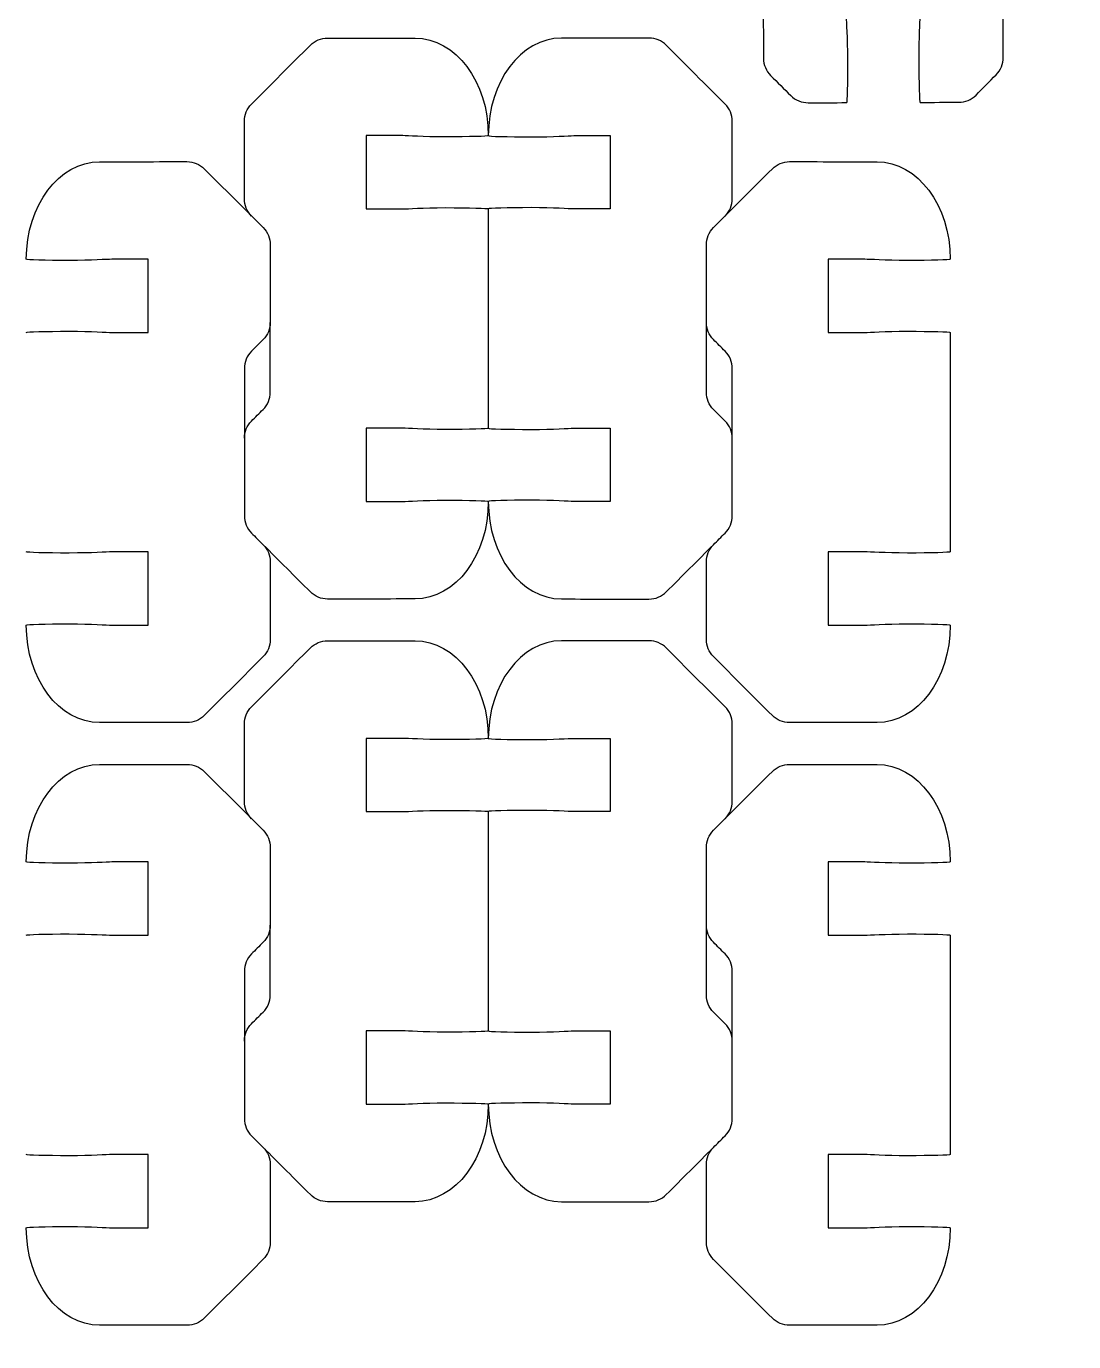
# Model space of a CAD drawing. Extents: x 0 to 290, y 230 to 450.
# Drawn here: x 83.8 to 126.7, y 314.8 to 368.7 of the extents above; entities that cross this region are included whole.
import ezdxf

# ---------------------------------------------------------------- set-up
doc = ezdxf.new("R2010")
doc.units = 0
doc.header["$MEASUREMENT"] = 0
doc.layers.add('DEFAULT', color=18, linetype='CONTINUOUS')

msp = doc.modelspace()

# ---------------------------------------------------------------- linework, layer by layer
at = {"layer": 'DEFAULT', "color": 1}
for points, knots in [([(0, 242), (0, 307.333), (0, 372.667), (0, 438), (0, 444.627), (5.372, 450), (12, 450), (100.667, 450), (189.333, 450), (278, 450), (284.627, 450), (290, 444.627), (290, 438), (290, 372.667), (290, 307.333), (290, 242), (290, 235.373), (284.627, 230), (278, 230), (189.333, 230), (100.667, 230), (12, 230), (5.372, 230), (0, 235.373), (0, 242)], [0, 0, 0, 0, 555.591, 555.591, 555.591, 556.591, 556.591, 556.591, 1310.607, 1310.607, 1310.607, 1311.607, 1311.607, 1311.607, 1867.198, 1867.198, 1867.198, 1868.198, 1868.198, 1868.198, 2622.214, 2622.214, 2622.214, 2623.214, 2623.214, 2623.214, 2623.214]), ([(109.923, 377.44), (109.922, 377.636), (109.921, 377.831), (109.921, 378.027), (109.919, 378.579), (110.365, 379.028), (110.917, 379.03), (111.113, 379.031), (111.308, 379.031), (111.503, 379.032), (111.769, 379.033), (112.023, 379.139), (112.209, 379.327), (112.485, 379.605), (112.76, 379.882), (113.035, 380.159), (113.222, 380.347), (113.327, 380.602), (113.326, 380.867), (113.324, 381.258), (113.323, 381.648), (113.321, 382.039), (113.321, 382.304), (113.215, 382.558), (113.026, 382.745), (112.749, 383.021), (112.472, 383.296), (112.195, 383.571), (112.006, 383.758), (111.9, 384.012), (111.899, 384.277), (111.898, 384.668), (111.896, 385.058), (111.895, 385.448), (111.894, 385.714), (111.999, 385.969), (112.186, 386.157), (112.461, 386.433), (112.737, 386.71), (113.012, 386.986), (113.198, 387.174), (113.452, 387.28), (113.717, 387.281), (114.108, 387.282), (114.498, 387.284), (114.889, 387.285), (115.154, 387.286), (115.409, 387.181), (115.598, 386.994), (115.973, 386.622), (116.348, 386.249), (116.723, 385.877), (116.911, 385.69), (117.166, 385.585), (117.431, 385.586), (119.628, 385.594), (121.825, 385.602), (124.022, 385.609), (124.287, 385.61), (124.542, 385.506), (124.73, 385.319), (125.261, 384.792), (125.792, 384.264), (126.323, 383.737), (126.511, 383.55), (126.617, 383.296), (126.618, 383.031), (126.619, 382.64), (126.621, 382.25), (126.622, 381.859), (126.623, 381.594), (126.518, 381.339), (126.332, 381.151), (125.586, 380.401), (124.841, 379.65), (124.096, 378.9), (123.909, 378.711), (123.805, 378.457), (123.806, 378.192), (123.818, 374.605), (123.831, 371.018), (123.843, 367.431), (123.844, 367.166), (123.74, 366.911), (123.553, 366.723), (123.277, 366.446), (123.002, 366.169), (122.727, 365.891), (122.54, 365.703), (122.286, 365.597), (122.021, 365.596), (121.492, 365.594), (120.963, 365.592), (120.434, 365.59), (120.406, 365.59), (120.383, 366.373), (120.379, 367.34), (120.376, 368.307), (120.423, 368.878), (120.422, 369.09), (120.422, 369.302), (120.37, 369.873), (120.367, 370.84), (120.364, 371.806), (120.411, 372.378), (120.41, 372.59), (120.409, 372.801), (120.358, 373.373), (120.355, 374.339), (120.351, 375.306), (120.399, 375.877), (120.398, 376.089), (120.395, 376.964), (120.389, 378.594), (120.389, 378.594), (119.389, 378.59), (118.388, 378.587), (117.387, 378.583), (117.387, 378.583), (117.393, 376.953), (117.396, 376.079), (117.397, 375.867), (117.448, 375.296), (117.451, 374.329), (117.455, 373.363), (117.407, 372.791), (117.408, 372.579), (117.409, 372.367), (117.46, 371.796), (117.463, 370.83), (117.467, 369.863), (117.42, 369.291), (117.42, 369.079), (117.421, 368.868), (117.473, 368.297), (117.476, 367.33), (117.479, 366.363), (117.461, 365.58), (117.432, 365.58), (116.904, 365.578), (116.376, 365.576), (115.847, 365.575), (115.582, 365.574), (115.327, 365.678), (115.138, 365.866), (114.862, 366.141), (114.586, 366.416), (114.309, 366.691), (114.122, 366.878), (114.016, 367.131), (114.015, 367.396), (114.008, 369.259), (114.002, 371.121), (113.992, 372.984), (112.734, 374.234), (111.476, 375.484), (110.218, 376.734), (110.03, 376.921), (109.924, 377.175), (109.923, 377.44)], [0, 0, 0, 0, 1.662011, 1.662011, 1.662011, 2.662011, 2.662011, 2.662011, 4.323022, 4.323022, 4.323022, 5.323022, 5.323022, 5.323022, 8.646443, 8.646443, 8.646443, 9.646443, 9.646443, 9.646443, 12.968464, 12.968464, 12.968464, 13.968464, 13.968464, 13.968464, 17.290471, 17.290471, 17.290471, 18.290471, 18.290471, 18.290471, 21.61049, 21.61049, 21.61049, 22.61049, 22.61049, 22.61049, 25.926828, 25.926828, 25.926828, 26.926828, 26.926828, 26.926828, 30.24985, 30.24985, 30.24985, 31.24985, 31.24985, 31.24985, 35.745661, 35.745661, 35.745661, 36.745661, 36.745661, 36.745661, 55.426775, 55.426775, 55.426775, 56.426775, 56.426775, 56.426775, 62.790776, 62.790776, 62.790776, 63.790776, 63.790776, 63.790776, 67.111794, 67.111794, 67.111794, 68.111794, 68.111794, 68.111794, 77.105541, 77.105541, 77.105541, 78.105541, 78.105541, 78.105541, 108.607726, 108.607726, 108.607726, 109.607726, 109.607726, 109.607726, 112.930442, 112.930442, 112.930442, 113.930442, 113.930442, 113.930442, 118.426471, 118.426471, 118.426471, 119.426471, 119.426471, 119.426471, 120.426471, 120.426471, 120.426471, 121.426471, 121.426471, 121.426471, 122.426471, 122.426471, 122.426471, 123.426471, 123.426471, 123.426471, 124.426471, 124.426471, 124.426471, 125.426471, 125.426471, 125.426471, 133.936523, 133.936523, 133.936523, 134.936523, 134.936523, 134.936523, 135.936523, 135.936523, 135.936523, 136.936523, 136.936523, 136.936523, 137.936523, 137.936523, 137.936523, 138.936523, 138.936523, 138.936523, 139.936523, 139.936523, 139.936523, 140.936523, 140.936523, 140.936523, 145.429549, 145.429549, 145.429549, 146.429549, 146.429549, 146.429549, 149.745181, 149.745181, 149.745181, 150.745181, 150.745181, 150.745181, 166.593277, 166.593277, 166.593277, 181.675937, 181.675937, 181.675937, 182.675937, 182.675937, 182.675937, 182.675937]), ([(93.033, 360.931), (92.845, 361.119), (92.74, 361.373), (92.74, 361.638), (92.74, 362.696), (92.74, 363.755), (92.74, 364.813), (92.74, 365.079), (92.845, 365.333), (93.033, 365.521), (93.837, 366.325), (94.641, 367.129), (95.446, 367.933), (95.633, 368.121), (95.888, 368.226), (96.153, 368.226), (97.348, 368.226), (98.544, 368.226), (99.739, 368.226), (101.397, 368.226), (102.738, 366.438), (102.738, 364.226), (102.738, 364.198), (101.955, 364.176), (100.988, 364.176), (100.022, 364.176), (99.45, 364.226), (99.238, 364.226), (98.739, 364.226), (98.239, 364.226), (97.739, 364.226), (97.739, 363.225), (97.739, 362.224), (97.739, 361.224), (98.239, 361.224), (98.739, 361.224), (99.238, 361.224), (99.45, 361.224), (100.022, 361.273), (100.988, 361.273), (101.955, 361.273), (102.738, 361.252), (102.738, 361.224), (102.738, 358.225), (102.738, 355.226), (102.738, 352.228), (102.738, 352.2), (101.955, 352.178), (100.988, 352.178), (100.022, 352.178), (99.45, 352.228), (99.238, 352.228), (98.739, 352.228), (98.239, 352.228), (97.739, 352.228), (97.739, 351.227), (97.739, 350.226), (97.739, 349.226), (98.239, 349.226), (98.739, 349.226), (99.238, 349.226), (99.45, 349.226), (100.022, 349.275), (100.988, 349.275), (101.955, 349.275), (102.738, 349.254), (102.738, 349.226), (102.738, 347.014), (101.397, 345.229), (99.739, 345.225), (98.862, 345.225), (97.218, 345.223), (96.153, 345.222), (95.888, 345.222), (95.633, 345.327), (95.446, 345.515), (94.8, 346.16), (94.155, 346.806), (93.509, 347.451)], [0, 0, 0, 0, 1, 1, 1, 10.002, 10.002, 10.002, 11.002, 11.002, 11.002, 20.673807, 20.673807, 20.673807, 21.673807, 21.673807, 21.673807, 31.839807, 31.839807, 31.839807, 32.839807, 32.839807, 32.839807, 33.839807, 33.839807, 33.839807, 34.839807, 34.839807, 34.839807, 39.089807, 39.089807, 39.089807, 47.599807, 47.599807, 47.599807, 51.849807, 51.849807, 51.849807, 52.849807, 52.849807, 52.849807, 53.849807, 53.849807, 53.849807, 79.349807, 79.349807, 79.349807, 80.349807, 80.349807, 80.349807, 81.349807, 81.349807, 81.349807, 85.599807, 85.599807, 85.599807, 94.109807, 94.109807, 94.109807, 98.359807, 98.359807, 98.359807, 99.359807, 99.359807, 99.359807, 100.359807, 100.359807, 100.359807, 101.359807, 101.359807, 101.359807, 102.359807, 102.359807, 102.359807, 103.359807, 103.359807, 103.359807, 111.122425, 111.122425, 111.122425, 111.122425]), ([(112.443, 360.931), (112.63, 361.119), (112.736, 361.373), (112.736, 361.638), (112.736, 362.696), (112.736, 363.755), (112.736, 364.813), (112.736, 365.079), (112.63, 365.333), (112.443, 365.521), (111.638, 366.325), (110.834, 367.129), (110.03, 367.933), (109.842, 368.121), (109.588, 368.226), (109.323, 368.226), (108.127, 368.226), (106.932, 368.226), (105.736, 368.226), (104.078, 368.226), (102.738, 366.438), (102.738, 364.226), (102.738, 364.198), (103.521, 364.176), (104.488, 364.176), (105.454, 364.176), (106.026, 364.226), (106.237, 364.226), (106.737, 364.226), (107.237, 364.226), (107.737, 364.226), (107.737, 363.225), (107.737, 362.224), (107.737, 361.224), (107.237, 361.224), (106.737, 361.224), (106.237, 361.224), (106.026, 361.224), (105.454, 361.273), (104.488, 361.273), (103.521, 361.273), (102.738, 361.252), (102.738, 361.224)], [0, 0, 0, 0, 1, 1, 1, 10.002, 10.002, 10.002, 11.002, 11.002, 11.002, 20.674514, 20.674514, 20.674514, 21.674514, 21.674514, 21.674514, 31.840514, 31.840514, 31.840514, 32.840514, 32.840514, 32.840514, 33.840514, 33.840514, 33.840514, 34.840514, 34.840514, 34.840514, 39.090514, 39.090514, 39.090514, 47.600514, 47.600514, 47.600514, 51.850514, 51.850514, 51.850514, 52.850514, 52.850514, 52.850514, 53.850514, 53.850514, 53.850514, 53.850514]), ([(83.804, 356.154), (83.804, 356.183), (84.587, 356.204), (85.554, 356.204), (86.521, 356.204), (87.092, 356.154), (87.304, 356.154), (87.804, 356.154), (88.303, 356.154), (88.803, 356.154), (88.803, 357.155), (88.803, 358.156), (88.803, 359.156), (88.303, 359.156), (87.804, 359.156), (87.304, 359.156), (87.092, 359.156), (86.521, 359.107), (85.554, 359.107), (84.587, 359.107), (83.804, 359.128), (83.804, 359.156), (83.804, 361.368), (85.145, 363.153), (86.803, 363.157), (87.68, 363.157), (89.323, 363.16), (90.389, 363.16), (90.654, 363.16), (90.909, 363.055), (91.097, 362.867), (91.901, 362.063), (92.705, 361.259), (93.509, 360.455), (93.697, 360.267), (93.802, 360.013), (93.802, 359.748), (93.802, 358.688), (93.802, 357.628), (93.802, 356.568), (93.802, 356.303), (93.697, 356.049), (93.509, 355.861), (93.35, 355.703), (93.192, 355.544), (93.033, 355.385), (92.846, 355.198), (92.74, 354.944), (92.74, 354.678), (92.74, 352.664), (92.74, 350.649), (92.74, 348.634), (92.74, 348.369), (92.846, 348.115), (93.033, 347.928), (93.192, 347.769), (93.35, 347.61), (93.509, 347.451), (93.697, 347.264), (93.802, 347.01), (93.802, 346.744), (93.802, 345.686), (93.802, 344.627), (93.802, 343.569), (93.802, 343.303), (93.697, 343.049), (93.509, 342.862), (92.705, 342.057), (91.901, 341.253), (91.096, 340.449), (90.909, 340.261), (90.655, 340.156), (90.389, 340.156), (89.194, 340.156), (87.998, 340.156), (86.803, 340.156), (85.145, 340.156), (83.804, 341.944), (83.804, 344.156), (83.804, 344.185), (84.587, 344.206), (85.554, 344.206), (86.521, 344.206), (87.092, 344.156), (87.304, 344.156), (87.804, 344.156), (88.303, 344.156), (88.803, 344.156), (88.803, 345.157), (88.803, 346.158), (88.803, 347.158), (88.303, 347.158), (87.804, 347.158), (87.304, 347.158), (87.092, 347.158), (86.521, 347.109), (85.554, 347.109), (84.587, 347.109), (83.804, 347.13), (83.804, 347.158)], [0, 0, 0, 0, 1, 1, 1, 2, 2, 2, 6.25, 6.25, 6.25, 14.76, 14.76, 14.76, 19.01, 19.01, 19.01, 20.01, 20.01, 20.01, 21.01, 21.01, 21.01, 22.01, 22.01, 22.01, 23.01, 23.01, 23.01, 24.01, 24.01, 24.01, 33.681807, 33.681807, 33.681807, 34.681807, 34.681807, 34.681807, 43.693807, 43.693807, 43.693807, 44.693807, 44.693807, 44.693807, 46.602995, 46.602995, 46.602995, 47.602995, 47.602995, 47.602995, 64.734995, 64.734995, 64.734995, 65.734995, 65.734995, 65.734995, 67.644183, 67.644183, 67.644183, 68.644183, 68.644183, 68.644183, 77.646183, 77.646183, 77.646183, 78.646183, 78.646183, 78.646183, 88.319404, 88.319404, 88.319404, 89.319404, 89.319404, 89.319404, 99.485404, 99.485404, 99.485404, 100.485404, 100.485404, 100.485404, 101.485404, 101.485404, 101.485404, 102.485404, 102.485404, 102.485404, 106.735404, 106.735404, 106.735404, 115.245404, 115.245404, 115.245404, 119.495404, 119.495404, 119.495404, 120.495404, 120.495404, 120.495404, 121.495404, 121.495404, 121.495404, 121.495404]), ([(114.379, 340.449), (114.567, 340.261), (114.821, 340.156), (115.086, 340.156), (116.282, 340.156), (117.477, 340.156), (118.673, 340.156), (120.331, 340.156), (121.671, 341.944), (121.671, 344.156), (121.671, 344.185), (120.888, 344.206), (119.922, 344.206), (118.955, 344.206), (118.383, 344.156), (118.172, 344.156), (117.672, 344.156), (117.172, 344.156), (116.672, 344.156), (116.672, 345.157), (116.672, 346.158), (116.672, 347.159), (117.172, 347.159), (117.672, 347.159), (118.172, 347.159), (118.383, 347.159), (118.955, 347.109), (119.922, 347.109), (120.888, 347.109), (121.671, 347.13), (121.671, 347.159), (121.671, 350.157), (121.671, 353.156), (121.671, 356.154), (121.671, 356.183), (120.888, 356.204), (119.922, 356.204), (118.955, 356.204), (118.383, 356.154), (118.172, 356.154), (117.672, 356.154), (117.172, 356.154), (116.672, 356.154), (116.672, 357.155), (116.672, 358.156), (116.672, 359.156), (117.172, 359.156), (117.672, 359.156), (118.172, 359.156), (118.383, 359.156), (118.955, 359.107), (119.922, 359.107), (120.888, 359.107), (121.671, 359.128), (121.671, 359.156), (121.671, 361.368), (120.331, 363.153), (118.673, 363.157), (117.795, 363.157), (116.152, 363.16), (115.087, 363.16), (114.821, 363.161), (114.567, 363.055), (114.379, 362.867), (113.575, 362.063), (112.771, 361.259), (111.966, 360.455), (111.779, 360.267), (111.674, 360.013), (111.674, 359.748), (111.674, 358.688), (111.674, 357.628), (111.674, 356.569), (111.674, 356.303), (111.779, 356.049), (111.966, 355.862), (112.125, 355.703), (112.284, 355.544), (112.443, 355.385), (112.63, 355.198), (112.735, 354.944), (112.735, 354.678), (112.735, 352.664), (112.735, 350.649), (112.735, 348.635), (112.735, 348.369), (112.63, 348.115), (112.443, 347.928), (112.284, 347.769), (112.125, 347.61), (111.966, 347.451), (111.779, 347.264), (111.674, 347.01), (111.674, 346.744), (111.674, 345.686), (111.674, 344.627), (111.674, 343.569), (111.674, 343.303), (111.779, 343.049), (111.966, 342.862), (112.771, 342.057), (113.575, 341.253), (114.379, 340.449)], [9.673221, 9.673221, 9.673221, 9.673221, 10.673221, 10.673221, 10.673221, 20.839221, 20.839221, 20.839221, 21.839221, 21.839221, 21.839221, 22.839221, 22.839221, 22.839221, 23.839221, 23.839221, 23.839221, 28.089221, 28.089221, 28.089221, 36.599221, 36.599221, 36.599221, 40.849221, 40.849221, 40.849221, 41.849221, 41.849221, 41.849221, 42.849221, 42.849221, 42.849221, 68.349221, 68.349221, 68.349221, 69.349221, 69.349221, 69.349221, 70.349221, 70.349221, 70.349221, 74.599221, 74.599221, 74.599221, 83.109221, 83.109221, 83.109221, 87.359221, 87.359221, 87.359221, 88.359221, 88.359221, 88.359221, 89.359221, 89.359221, 89.359221, 90.359221, 90.359221, 90.359221, 91.359221, 91.359221, 91.359221, 92.359221, 92.359221, 92.359221, 102.031027, 102.031027, 102.031027, 103.031027, 103.031027, 103.031027, 112.043027, 112.043027, 112.043027, 113.043027, 113.043027, 113.043027, 114.952216, 114.952216, 114.952216, 115.952216, 115.952216, 115.952216, 133.084216, 133.084216, 133.084216, 134.084216, 134.084216, 134.084216, 135.993404, 135.993404, 135.993404, 136.993404, 136.993404, 136.993404, 145.995404, 145.995404, 145.995404, 146.995404, 146.995404, 146.995404, 156.668625, 156.668625, 156.668625, 156.668625]), ([(92.74, 351.814), (92.74, 352.079), (92.846, 352.333), (93.033, 352.521), (93.192, 352.679), (93.35, 352.838), (93.509, 352.997), (93.697, 353.184), (93.802, 353.439), (93.802, 353.704), (93.802, 354.659), (93.802, 355.614), (93.802, 356.568)], [0, 0, 0, 0, 1, 1, 1, 2.909188, 2.909188, 2.909188, 3.909188, 3.909188, 3.909188, 12.029188, 12.029188, 12.029188, 12.029188]), ([(112.736, 351.814), (112.736, 352.079), (112.63, 352.333), (112.443, 352.521), (112.284, 352.679), (112.125, 352.838), (111.967, 352.997), (111.779, 353.184), (111.674, 353.439), (111.674, 353.704), (111.674, 354.659), (111.674, 355.614), (111.674, 356.568)], [0, 0, 0, 0, 1, 1, 1, 2.909188, 2.909188, 2.909188, 3.909188, 3.909188, 3.909188, 12.029188, 12.029188, 12.029188, 12.029188]), ([(165.515, 346.57), (165.515, 346.996), (165.515, 347.421), (165.515, 347.847), (165.515, 348.112), (165.41, 348.362), (165.226, 348.549), (164.853, 348.924), (164.481, 349.299), (164.108, 349.674), (164.069, 349.674), (163.505, 349.149), (162.831, 348.475), (162.146, 347.791), (161.783, 347.35), (161.631, 347.198), (161.014, 346.584), (160.573, 346.14), (160.573, 346.14), (159.864, 346.846), (159.155, 347.553), (158.446, 348.26), (158.446, 348.26), (158.89, 348.708), (159.511, 349.325), (159.656, 349.47), (160.093, 349.844), (160.778, 350.525), (161.448, 351.191), (161.981, 351.756), (161.981, 351.795), (161.671, 352.104), (161.362, 352.413), (161.053, 352.722), (160.679, 353.096), (160.174, 353.312), (159.638, 353.312), (158.443, 353.312), (157.249, 353.312), (156.054, 353.312), (155.789, 353.312), (155.535, 353.206), (155.345, 353.012), (154.931, 352.598), (154.517, 352.184), (154.103, 351.77), (153.729, 351.396), (153.221, 351.188), (152.695, 351.184), (150.894, 351.184), (149.092, 351.184), (147.291, 351.184), (146.081, 351.188), (144.927, 351.668), (144.07, 352.521), (141.23, 355.354), (137.078, 356.098), (133.561, 354.737), (130.266, 353.463), (135.639, 351.156), (134.64, 350.158), (134.64, 350.122), (135.169, 349.558), (135.843, 348.884), (136.524, 348.2), (136.965, 347.833), (137.113, 347.681), (137.731, 347.067), (138.175, 346.623), (138.175, 346.623), (137.466, 345.916), (136.757, 345.209), (136.048, 344.503), (135.695, 344.855), (135.342, 345.208), (134.99, 345.561), (134.845, 345.713), (134.471, 346.147), (133.79, 346.831), (133.113, 347.508), (132.555, 348.038), (132.513, 348.038), (131.515, 347.036), (129.215, 352.408), (127.938, 349.113), (126.579, 345.596), (127.32, 341.441), (130.156, 338.604), (130.975, 337.786), (132.502, 336.251), (132.502, 336.251), (133.254, 335.507), (134.273, 335.084), (135.332, 335.08), (136.59, 335.081), (137.848, 335.082), (139.106, 335.084), (139.713, 335.08), (140.295, 335.316), (140.733, 335.74), (141.055, 336.061), (141.377, 336.382), (141.699, 336.703), (141.886, 336.886), (142.137, 336.992), (142.401, 336.992), (142.827, 336.992), (143.253, 336.992), (143.678, 336.992), (143.943, 336.992), (144.194, 336.886), (144.38, 336.703), (145.621, 335.465), (146.862, 334.226), (148.102, 332.988), (149.274, 331.817), (151.171, 331.817), (152.343, 332.988), (153.885, 334.656), (154.513, 337.11), (154.818, 339.573), (154.881, 340.073), (155.305, 340.449), (155.809, 340.449), (157.004, 340.449), (158.199, 340.449), (159.393, 340.449), (159.659, 340.449), (159.913, 340.555), (160.1, 340.742), (161.808, 342.45), (163.516, 344.158), (165.224, 345.865), (165.41, 346.052), (165.515, 346.306), (165.515, 346.57)], [1, 1, 1, 1, 4.62, 4.62, 4.62, 5.62, 5.62, 5.62, 10.117221, 10.117221, 10.117221, 11.117221, 11.117221, 11.117221, 12.117221, 12.117221, 12.117221, 13.117221, 13.117221, 13.117221, 21.630799, 21.630799, 21.630799, 22.630799, 22.630799, 22.630799, 23.630799, 23.630799, 23.630799, 24.630799, 24.630799, 24.630799, 28.35018, 28.35018, 28.35018, 29.35018, 29.35018, 29.35018, 39.51018, 39.51018, 39.51018, 40.51018, 40.51018, 40.51018, 45.488212, 45.488212, 45.488212, 46.488212, 46.488212, 46.488212, 61.808212, 61.808212, 61.808212, 62.808212, 62.808212, 62.808212, 63.808212, 63.808212, 63.808212, 64.808212, 64.808212, 64.808212, 65.808212, 65.808212, 65.808212, 66.808212, 66.808212, 66.808212, 67.808212, 67.808212, 67.808212, 76.32179, 76.32179, 76.32179, 80.56443, 80.56443, 80.56443, 81.56443, 81.56443, 81.56443, 82.56443, 82.56443, 82.56443, 83.56443, 83.56443, 83.56443, 84.56443, 84.56443, 84.56443, 85.56443, 85.56443, 85.56443, 86.56443, 86.56443, 86.56443, 97.264435, 97.264435, 97.264435, 98.264435, 98.264435, 98.264435, 102.132315, 102.132315, 102.132315, 103.132315, 103.132315, 103.132315, 106.752315, 106.752315, 106.752315, 107.752315, 107.752315, 107.752315, 122.658133, 122.658133, 122.658133, 123.658133, 123.658133, 123.658133, 124.658133, 124.658133, 124.658133, 125.658133, 125.658133, 125.658133, 135.817133, 135.817133, 135.817133, 136.817133, 136.817133, 136.817133, 157.355757, 157.355757, 157.355757, 158.355757, 158.355757, 158.355757, 158.355757]), ([(102.738, 352.228), (102.738, 352.2), (103.521, 352.179), (104.488, 352.179), (105.454, 352.179), (106.026, 352.228), (106.237, 352.228), (106.737, 352.228), (107.237, 352.228), (107.737, 352.228), (107.737, 351.227), (107.737, 350.226), (107.737, 349.226), (107.237, 349.226), (106.737, 349.226), (106.237, 349.226), (106.026, 349.226), (105.454, 349.275), (104.488, 349.275), (103.521, 349.275), (102.738, 349.254), (102.738, 349.226), (102.738, 347.014), (104.078, 345.229), (105.736, 345.225), (106.614, 345.225), (108.257, 345.222), (109.322, 345.222), (109.588, 345.222), (109.842, 345.327), (110.03, 345.515), (110.676, 346.16), (111.321, 346.806), (111.967, 347.451)], [0, 0, 0, 0, 1, 1, 1, 2, 2, 2, 6.25, 6.25, 6.25, 14.76, 14.76, 14.76, 19.01, 19.01, 19.01, 20.01, 20.01, 20.01, 21.01, 21.01, 21.01, 22.01, 22.01, 22.01, 23.01, 23.01, 23.01, 24.01, 24.01, 24.01, 31.772618, 31.772618, 31.772618, 31.772618]), ([(93.033, 336.215), (92.845, 336.402), (92.74, 336.657), (92.74, 336.922), (92.74, 337.98), (92.74, 339.039), (92.74, 340.097), (92.74, 340.363), (92.845, 340.617), (93.033, 340.805), (93.837, 341.609), (94.641, 342.413), (95.446, 343.217), (95.633, 343.405), (95.888, 343.51), (96.153, 343.51), (97.348, 343.51), (98.544, 343.51), (99.739, 343.51), (101.397, 343.51), (102.738, 341.722), (102.738, 339.51), (102.738, 339.481), (101.955, 339.46), (100.988, 339.46), (100.022, 339.46), (99.45, 339.51), (99.238, 339.51), (98.739, 339.51), (98.239, 339.51), (97.739, 339.51), (97.739, 338.509), (97.739, 337.508), (97.739, 336.508), (98.239, 336.508), (98.739, 336.508), (99.238, 336.508), (99.45, 336.508), (100.022, 336.557), (100.988, 336.557), (101.955, 336.557), (102.738, 336.536), (102.738, 336.508), (102.738, 333.509), (102.738, 330.51), (102.738, 327.512), (102.738, 327.484), (101.955, 327.462), (100.988, 327.462), (100.022, 327.462), (99.45, 327.512), (99.238, 327.512), (98.739, 327.512), (98.239, 327.512), (97.739, 327.512), (97.739, 326.511), (97.739, 325.51), (97.739, 324.51), (98.239, 324.51), (98.739, 324.51), (99.238, 324.51), (99.45, 324.51), (100.022, 324.559), (100.988, 324.559), (101.955, 324.559), (102.738, 324.538), (102.738, 324.51), (102.738, 322.298), (101.397, 320.513), (99.739, 320.509), (98.862, 320.509), (97.218, 320.507), (96.153, 320.506), (95.888, 320.506), (95.633, 320.611), (95.446, 320.799), (94.8, 321.444), (94.155, 322.09), (93.509, 322.735)], [0, 0, 0, 0, 1, 1, 1, 10.002, 10.002, 10.002, 11.002, 11.002, 11.002, 20.673807, 20.673807, 20.673807, 21.673807, 21.673807, 21.673807, 31.839807, 31.839807, 31.839807, 32.839807, 32.839807, 32.839807, 33.839807, 33.839807, 33.839807, 34.839807, 34.839807, 34.839807, 39.089807, 39.089807, 39.089807, 47.599807, 47.599807, 47.599807, 51.849807, 51.849807, 51.849807, 52.849807, 52.849807, 52.849807, 53.849807, 53.849807, 53.849807, 79.349807, 79.349807, 79.349807, 80.349807, 80.349807, 80.349807, 81.349807, 81.349807, 81.349807, 85.599807, 85.599807, 85.599807, 94.109807, 94.109807, 94.109807, 98.359807, 98.359807, 98.359807, 99.359807, 99.359807, 99.359807, 100.359807, 100.359807, 100.359807, 101.359807, 101.359807, 101.359807, 102.359807, 102.359807, 102.359807, 103.359807, 103.359807, 103.359807, 111.123132, 111.123132, 111.123132, 111.123132]), ([(112.443, 336.215), (112.63, 336.402), (112.736, 336.657), (112.736, 336.922), (112.736, 337.98), (112.736, 339.039), (112.736, 340.097), (112.736, 340.363), (112.63, 340.617), (112.443, 340.805), (111.638, 341.609), (110.834, 342.413), (110.03, 343.217), (109.842, 343.405), (109.588, 343.51), (109.323, 343.51), (108.127, 343.51), (106.932, 343.51), (105.736, 343.51), (104.078, 343.51), (102.738, 341.722), (102.738, 339.51), (102.738, 339.481), (103.521, 339.46), (104.488, 339.46), (105.454, 339.46), (106.026, 339.51), (106.237, 339.51), (106.737, 339.51), (107.237, 339.51), (107.737, 339.51), (107.737, 338.509), (107.737, 337.508), (107.737, 336.508), (107.237, 336.508), (106.737, 336.508), (106.237, 336.508), (106.026, 336.508), (105.454, 336.557), (104.488, 336.557), (103.521, 336.557), (102.738, 336.536), (102.738, 336.508)], [0, 0, 0, 0, 1, 1, 1, 10.002, 10.002, 10.002, 11.002, 11.002, 11.002, 20.674514, 20.674514, 20.674514, 21.674514, 21.674514, 21.674514, 31.840514, 31.840514, 31.840514, 32.840514, 32.840514, 32.840514, 33.840514, 33.840514, 33.840514, 34.840514, 34.840514, 34.840514, 39.090514, 39.090514, 39.090514, 47.600514, 47.600514, 47.600514, 51.850514, 51.850514, 51.850514, 52.850514, 52.850514, 52.850514, 53.850514, 53.850514, 53.850514, 53.850514]), ([(83.804, 331.438), (83.804, 331.466), (84.587, 331.488), (85.554, 331.488), (86.521, 331.488), (87.092, 331.438), (87.304, 331.438), (87.804, 331.438), (88.303, 331.438), (88.803, 331.438), (88.803, 332.439), (88.803, 333.44), (88.803, 334.44), (88.303, 334.44), (87.804, 334.44), (87.304, 334.44), (87.092, 334.44), (86.521, 334.391), (85.554, 334.391), (84.587, 334.391), (83.804, 334.412), (83.804, 334.44), (83.804, 336.652), (85.145, 338.437), (86.803, 338.441), (87.68, 338.441), (89.323, 338.444), (90.389, 338.444), (90.654, 338.444), (90.909, 338.339), (91.097, 338.151), (91.901, 337.347), (92.705, 336.543), (93.509, 335.739), (93.697, 335.551), (93.802, 335.297), (93.802, 335.032), (93.802, 333.972), (93.802, 332.912), (93.802, 331.852), (93.802, 331.587), (93.697, 331.333), (93.509, 331.145), (93.35, 330.987), (93.192, 330.828), (93.033, 330.669), (92.846, 330.482), (92.74, 330.227), (92.74, 329.962), (92.74, 327.948), (92.74, 325.933), (92.74, 323.918), (92.74, 323.653), (92.846, 323.399), (93.033, 323.211), (93.192, 323.053), (93.35, 322.894), (93.509, 322.735), (93.697, 322.548), (93.802, 322.294), (93.802, 322.028), (93.802, 320.97), (93.802, 319.911), (93.802, 318.853), (93.802, 318.587), (93.697, 318.333), (93.509, 318.146), (92.705, 317.341), (91.901, 316.537), (91.096, 315.733), (90.909, 315.545), (90.655, 315.44), (90.389, 315.44), (89.194, 315.44), (87.998, 315.44), (86.803, 315.44), (85.145, 315.44), (83.804, 317.228), (83.804, 319.44), (83.804, 319.468), (84.587, 319.49), (85.554, 319.49), (86.521, 319.49), (87.092, 319.44), (87.304, 319.44), (87.804, 319.44), (88.303, 319.44), (88.803, 319.44), (88.803, 320.441), (88.803, 321.442), (88.803, 322.442), (88.303, 322.442), (87.804, 322.442), (87.304, 322.442), (87.092, 322.442), (86.521, 322.393), (85.554, 322.393), (84.587, 322.393), (83.804, 322.414), (83.804, 322.442)], [0, 0, 0, 0, 1, 1, 1, 2, 2, 2, 6.25, 6.25, 6.25, 14.76, 14.76, 14.76, 19.01, 19.01, 19.01, 20.01, 20.01, 20.01, 21.01, 21.01, 21.01, 22.01, 22.01, 22.01, 23.01, 23.01, 23.01, 24.01, 24.01, 24.01, 33.681807, 33.681807, 33.681807, 34.681807, 34.681807, 34.681807, 43.693807, 43.693807, 43.693807, 44.693807, 44.693807, 44.693807, 46.602995, 46.602995, 46.602995, 47.602995, 47.602995, 47.602995, 64.734995, 64.734995, 64.734995, 65.734995, 65.734995, 65.734995, 67.644183, 67.644183, 67.644183, 68.644183, 68.644183, 68.644183, 77.646183, 77.646183, 77.646183, 78.646183, 78.646183, 78.646183, 88.319404, 88.319404, 88.319404, 89.319404, 89.319404, 89.319404, 99.485404, 99.485404, 99.485404, 100.485404, 100.485404, 100.485404, 101.485404, 101.485404, 101.485404, 102.485404, 102.485404, 102.485404, 106.735404, 106.735404, 106.735404, 115.245404, 115.245404, 115.245404, 119.495404, 119.495404, 119.495404, 120.495404, 120.495404, 120.495404, 121.495404, 121.495404, 121.495404, 121.495404]), ([(114.379, 315.733), (114.567, 315.545), (114.821, 315.44), (115.086, 315.44), (116.282, 315.44), (117.477, 315.44), (118.673, 315.44), (120.331, 315.44), (121.671, 317.228), (121.671, 319.44), (121.671, 319.469), (120.888, 319.49), (119.922, 319.49), (118.955, 319.49), (118.383, 319.44), (118.172, 319.44), (117.672, 319.44), (117.172, 319.44), (116.672, 319.44), (116.672, 320.441), (116.672, 321.442), (116.672, 322.442), (117.172, 322.442), (117.672, 322.442), (118.172, 322.442), (118.383, 322.442), (118.955, 322.393), (119.922, 322.393), (120.888, 322.393), (121.671, 322.414), (121.671, 322.442), (121.671, 325.441), (121.671, 328.44), (121.671, 331.438), (121.671, 331.467), (120.888, 331.488), (119.922, 331.488), (118.955, 331.488), (118.383, 331.438), (118.172, 331.438), (117.672, 331.438), (117.172, 331.438), (116.672, 331.438), (116.672, 332.439), (116.672, 333.44), (116.672, 334.44), (117.172, 334.44), (117.672, 334.44), (118.172, 334.44), (118.383, 334.44), (118.955, 334.391), (119.922, 334.391), (120.888, 334.391), (121.671, 334.412), (121.671, 334.44), (121.671, 336.652), (120.331, 338.437), (118.673, 338.441), (117.795, 338.441), (116.152, 338.444), (115.087, 338.444), (114.821, 338.444), (114.567, 338.339), (114.379, 338.151), (113.575, 337.347), (112.771, 336.543), (111.966, 335.739), (111.779, 335.551), (111.674, 335.297), (111.674, 335.032), (111.674, 333.972), (111.674, 332.912), (111.674, 331.852), (111.674, 331.587), (111.779, 331.333), (111.966, 331.145), (112.125, 330.987), (112.284, 330.828), (112.443, 330.669), (112.63, 330.482), (112.735, 330.227), (112.735, 329.962), (112.735, 327.948), (112.735, 325.933), (112.735, 323.918), (112.735, 323.653), (112.63, 323.399), (112.443, 323.212), (112.284, 323.053), (112.125, 322.894), (111.966, 322.735), (111.779, 322.548), (111.674, 322.293), (111.674, 322.028), (111.674, 320.97), (111.674, 319.911), (111.674, 318.853), (111.674, 318.587), (111.779, 318.333), (111.966, 318.145), (112.771, 317.341), (113.575, 316.537), (114.379, 315.733)], [9.672514, 9.672514, 9.672514, 9.672514, 10.672514, 10.672514, 10.672514, 20.838514, 20.838514, 20.838514, 21.838514, 21.838514, 21.838514, 22.838514, 22.838514, 22.838514, 23.838514, 23.838514, 23.838514, 28.088514, 28.088514, 28.088514, 36.598514, 36.598514, 36.598514, 40.848514, 40.848514, 40.848514, 41.848514, 41.848514, 41.848514, 42.848514, 42.848514, 42.848514, 68.348514, 68.348514, 68.348514, 69.348514, 69.348514, 69.348514, 70.348514, 70.348514, 70.348514, 74.598514, 74.598514, 74.598514, 83.108514, 83.108514, 83.108514, 87.358514, 87.358514, 87.358514, 88.358514, 88.358514, 88.358514, 89.358514, 89.358514, 89.358514, 90.358514, 90.358514, 90.358514, 91.358514, 91.358514, 91.358514, 92.358514, 92.358514, 92.358514, 102.03032, 102.03032, 102.03032, 103.03032, 103.03032, 103.03032, 112.04232, 112.04232, 112.04232, 113.04232, 113.04232, 113.04232, 114.951509, 114.951509, 114.951509, 115.951509, 115.951509, 115.951509, 133.083509, 133.083509, 133.083509, 134.083509, 134.083509, 134.083509, 135.992697, 135.992697, 135.992697, 136.992697, 136.992697, 136.992697, 145.994697, 145.994697, 145.994697, 146.994697, 146.994697, 146.994697, 156.667211, 156.667211, 156.667211, 156.667211]), ([(92.74, 327.098), (92.74, 327.363), (92.846, 327.617), (93.033, 327.805), (93.192, 327.963), (93.35, 328.122), (93.509, 328.281), (93.697, 328.468), (93.802, 328.723), (93.802, 328.988), (93.802, 329.943), (93.802, 330.898), (93.802, 331.852)], [0, 0, 0, 0, 1, 1, 1, 2.909188, 2.909188, 2.909188, 3.909188, 3.909188, 3.909188, 12.029188, 12.029188, 12.029188, 12.029188]), ([(112.736, 327.098), (112.736, 327.363), (112.63, 327.617), (112.443, 327.805), (112.284, 327.963), (112.125, 328.122), (111.967, 328.281), (111.779, 328.468), (111.674, 328.723), (111.674, 328.988), (111.674, 329.943), (111.674, 330.898), (111.674, 331.852)], [0, 0, 0, 0, 1, 1, 1, 2.909188, 2.909188, 2.909188, 3.909188, 3.909188, 3.909188, 12.029188, 12.029188, 12.029188, 12.029188]), ([(102.738, 327.512), (102.738, 327.484), (103.521, 327.462), (104.488, 327.462), (105.454, 327.462), (106.026, 327.512), (106.237, 327.512), (106.737, 327.512), (107.237, 327.512), (107.737, 327.512), (107.737, 326.511), (107.737, 325.51), (107.737, 324.51), (107.237, 324.51), (106.737, 324.51), (106.237, 324.51), (106.026, 324.51), (105.454, 324.559), (104.488, 324.559), (103.521, 324.559), (102.738, 324.538), (102.738, 324.51), (102.738, 322.298), (104.078, 320.513), (105.736, 320.509), (106.614, 320.509), (108.257, 320.506), (109.322, 320.506), (109.588, 320.506), (109.842, 320.611), (110.03, 320.799), (110.676, 321.444), (111.321, 322.09), (111.967, 322.735)], [0, 0, 0, 0, 1, 1, 1, 2, 2, 2, 6.25, 6.25, 6.25, 14.76, 14.76, 14.76, 19.01, 19.01, 19.01, 20.01, 20.01, 20.01, 21.01, 21.01, 21.01, 22.01, 22.01, 22.01, 23.01, 23.01, 23.01, 24.01, 24.01, 24.01, 31.772618, 31.772618, 31.772618, 31.772618])]:
    msp.add_open_spline(points, degree=3, knots=knots, dxfattribs=at)

doc.saveas('drawing.dxf')
